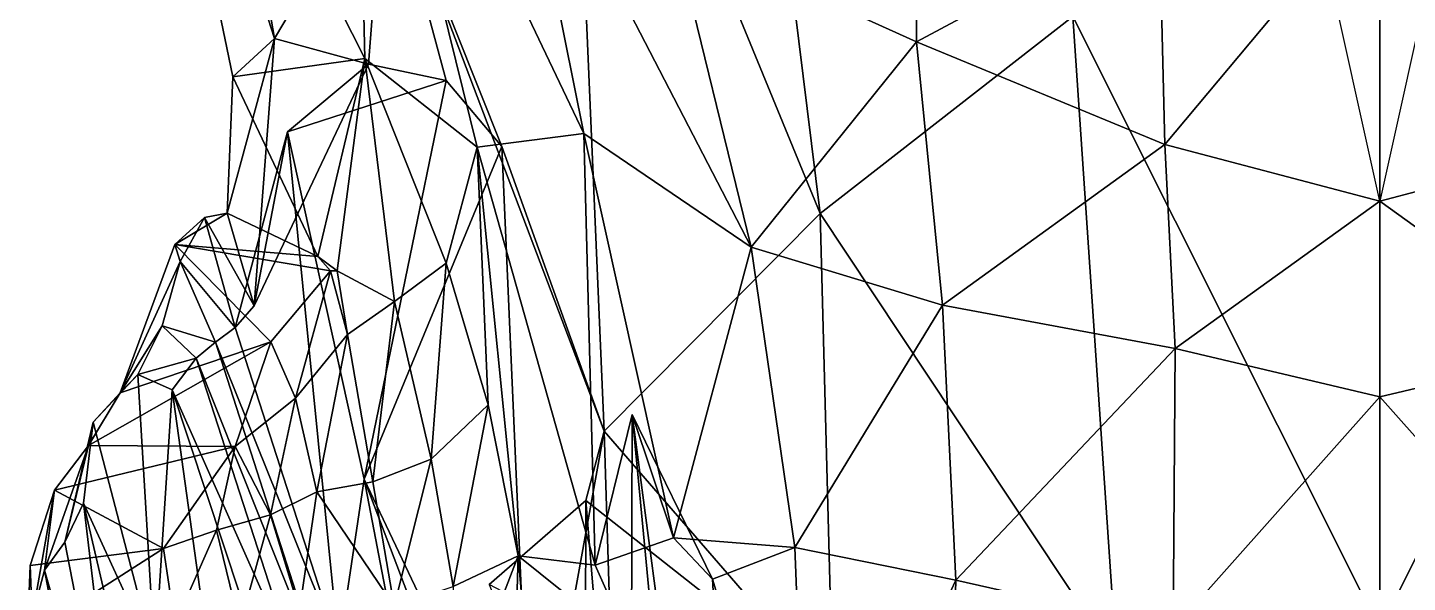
# Model space of a CAD drawing. Extents: x -0.45 to 0.39, y -1.3 to 2.18.
# Drawn here: x -0.1947 to 0.004, y -0.5484 to -0.4684 of the extents above; entities that cross this region are included whole.
import ezdxf

# ---------------------------------------------------------------- set-up
doc = ezdxf.new("R2010")
doc.units = 0

msp = doc.modelspace()

# ---------------------------------------------------------------- linework, layer by layer
for points in [[(-0.11679, -0.40693, 1.00737), (-0.09659, -0.36558, 0.95672), (-0.0806, -0.49521, 0.9767)], [(-0.0806, -0.49521, 0.9767), (-0.09659, -0.36558, 0.95672), (-0.04419, -0.46683, 0.93773)], [(-0.17919, -0.4075, 1.14045), (-0.17161, -0.39771, 1.08629), (-0.15913, -0.47001, 1.09195)], [(-0.15913, -0.47001, 1.09195), (-0.17161, -0.39771, 1.08629), (-0.14324, -0.44326, 1.03345)], [(-0.14324, -0.44326, 1.03345), (-0.11679, -0.40693, 1.00737), (-0.11169, -0.52657, 1.03896)], [(-0.11169, -0.52657, 1.03896), (-0.11679, -0.40693, 1.00737), (-0.0806, -0.49521, 0.9767)], [(-0.14748, -0.41464, 1.19478), (-0.17919, -0.4075, 1.14045), (-0.14615, -0.4729, 1.1691)], [(-0.15913, -0.47001, 1.09195), (-0.16514, -0.47551, 1.12718), (-0.17919, -0.4075, 1.14045)], [(-0.14615, -0.4729, 1.1691), (-0.17919, -0.4075, 1.14045), (-0.16514, -0.47551, 1.12718)], [(-0.12997, -0.48567, 1.22282), (-0.14748, -0.41464, 1.19478), (-0.14615, -0.4729, 1.1691)], [(-0.12997, -0.48567, 1.22282), (-0.11462, -0.48368, 1.25291), (-0.14748, -0.41464, 1.19478)], [(-0.12454, -0.43426, 1.24185), (-0.14748, -0.41464, 1.19478), (-0.11462, -0.48368, 1.25291)], [(-0.06672, -0.47046, 1.30768), (-0.06698, -0.42393, 1.30226), (-0.10158, -0.45467, 1.28124)], [(-0.03176, -0.45175, 1.32107), (-0.06698, -0.42393, 1.30226), (-0.06672, -0.47046, 1.30768)], [(-0.10158, -0.45467, 1.28124), (-0.12454, -0.43426, 1.24185), (-0.0905, -0.50007, 1.28708)], [(-0.11462, -0.48368, 1.25291), (-0.0905, -0.50007, 1.28708), (-0.12454, -0.43426, 1.24185)], [(-0.15913, -0.47001, 1.09195), (-0.14324, -0.44326, 1.03345), (-0.14562, -0.47369, 1.0735)], [(-0.13442, -0.47606, 1.05713), (-0.14562, -0.47369, 1.0735), (-0.14324, -0.44326, 1.03345)], [(-0.12642, -0.48554, 1.0496), (-0.13442, -0.47606, 1.05713), (-0.14324, -0.44326, 1.03345)], [(-0.11169, -0.52657, 1.03896), (-0.12642, -0.48554, 1.0496), (-0.14324, -0.44326, 1.03345)], [(-0.03094, -0.48529, 1.32514), (-0.03176, -0.45175, 1.32107), (-0.06672, -0.47046, 1.30768)], [(-0.00794, -0.45772, 1.32931), (-0.03176, -0.45175, 1.32107), (-0.03094, -0.48529, 1.32514)], [(-0.06672, -0.47046, 1.30768), (-0.10158, -0.45467, 1.28124), (-0.0905, -0.50007, 1.28708)], [(-0.04419, -0.46683, 0.93773), (0, -0.45684, 0.91897), (0, -0.55517, 0.99786)], [(0, -0.45684, 0.91897), (0.04419, -0.46683, 0.93773), (0, -0.55517, 0.99786)], [(0, -0.49345, 1.32783), (-0.00794, -0.45772, 1.32931), (-0.03094, -0.48529, 1.32514)], [(0.00794, -0.45772, 1.32931), (0, -0.49345, 1.32783), (0.03094, -0.48529, 1.32514)], [(-0.0806, -0.49521, 0.9767), (-0.04419, -0.46683, 0.93773), (-0.0379, -0.55954, 1.00081)], [(-0.0379, -0.55954, 1.00081), (-0.04419, -0.46683, 0.93773), (0, -0.55517, 0.99786)], [(0.04419, -0.46683, 0.93773), (0.0379, -0.55954, 1.00081), (0, -0.55517, 0.99786)], [(-0.15913, -0.47001, 1.09195), (-0.16595, -0.49518, 1.1057), (-0.16514, -0.47551, 1.12718)], [(-0.16206, -0.50851, 1.0795), (-0.16595, -0.49518, 1.1057), (-0.15913, -0.47001, 1.09195)], [(-0.15913, -0.47001, 1.09195), (-0.14562, -0.47369, 1.0735), (-0.16206, -0.50851, 1.0795)], [(-0.06297, -0.50843, 1.31184), (-0.06672, -0.47046, 1.30768), (-0.0905, -0.50007, 1.28708)], [(-0.03094, -0.48529, 1.32514), (-0.06672, -0.47046, 1.30768), (-0.06297, -0.50843, 1.31184)], [(-0.16514, -0.47551, 1.12718), (-0.1529, -0.50142, 1.12964), (-0.14615, -0.4729, 1.1691)], [(-0.16206, -0.50851, 1.0795), (-0.14562, -0.47369, 1.0735), (-0.15728, -0.48346, 1.07224)], [(-0.14562, -0.47369, 1.0735), (-0.13442, -0.47606, 1.05713), (-0.15728, -0.48346, 1.07224)], [(-0.1529, -0.50142, 1.12964), (-0.1501, -0.50346, 1.15499), (-0.14615, -0.4729, 1.1691)], [(-0.1501, -0.50346, 1.15499), (-0.14186, -0.50791, 1.18273), (-0.14615, -0.4729, 1.1691)], [(-0.14615, -0.4729, 1.1691), (-0.13442, -0.50239, 1.19684), (-0.12997, -0.48567, 1.22282)], [(-0.14615, -0.4729, 1.1691), (-0.14186, -0.50791, 1.18273), (-0.13442, -0.50239, 1.19684)], [(-0.16595, -0.49518, 1.1057), (-0.1529, -0.50142, 1.12964), (-0.16514, -0.47551, 1.12718)], [(-0.15728, -0.48346, 1.07224), (-0.13442, -0.47606, 1.05713), (-0.14625, -0.53352, 1.04841)], [(-0.13442, -0.47606, 1.05713), (-0.12642, -0.48554, 1.0496), (-0.14625, -0.53352, 1.04841)], [(-0.16206, -0.50851, 1.0795), (-0.15728, -0.48346, 1.07224), (-0.16478, -0.51165, 1.0759)], [(-0.15728, -0.48346, 1.07224), (-0.1499, -0.55792, 1.05752), (-0.16478, -0.51165, 1.0759)], [(-0.15728, -0.48346, 1.07224), (-0.14625, -0.53352, 1.04841), (-0.1499, -0.55792, 1.05752)], [(-0.11462, -0.48368, 1.25291), (-0.12997, -0.48567, 1.22282), (-0.11299, -0.54588, 1.24725)], [(-0.0905, -0.50007, 1.28708), (-0.11462, -0.48368, 1.25291), (-0.10167, -0.54197, 1.26681)], [(-0.10167, -0.54197, 1.26681), (-0.11462, -0.48368, 1.25291), (-0.11299, -0.54588, 1.24725)], [(-0.14625, -0.53352, 1.04841), (-0.12642, -0.48554, 1.0496), (-0.12208, -0.58436, 1.05731)], [(-0.13442, -0.50239, 1.19684), (-0.12837, -0.5228, 1.21313), (-0.12997, -0.48567, 1.22282)], [(-0.11299, -0.54588, 1.24725), (-0.12997, -0.48567, 1.22282), (-0.12406, -0.54454, 1.22359)], [(-0.12406, -0.54454, 1.22359), (-0.12997, -0.48567, 1.22282), (-0.12837, -0.5228, 1.21313)], [(-0.12208, -0.58436, 1.05731), (-0.12642, -0.48554, 1.0496), (-0.11169, -0.52657, 1.03896)], [(-0.02948, -0.51465, 1.32739), (-0.03094, -0.48529, 1.32514), (-0.06297, -0.50843, 1.31184)], [(0, -0.49345, 1.32783), (-0.03094, -0.48529, 1.32514), (-0.02948, -0.51465, 1.32739)], [(0.03094, -0.48529, 1.32514), (0, -0.49345, 1.32783), (0.02948, -0.51465, 1.32739)], [(0, -0.52161, 1.32434), (0, -0.49345, 1.32783), (-0.02948, -0.51465, 1.32739)], [(0, -0.49345, 1.32783), (0, -0.52161, 1.32434), (0.02948, -0.51465, 1.32739)], [(-0.16595, -0.49518, 1.1057), (-0.16922, -0.49581, 1.10406), (-0.17349, -0.49968, 1.12668)], [(-0.1529, -0.50142, 1.12964), (-0.16595, -0.49518, 1.1057), (-0.17349, -0.49968, 1.12668)], [(-0.16922, -0.49581, 1.10406), (-0.17272, -0.50215, 1.09558), (-0.17349, -0.49968, 1.12668)], [(-0.16922, -0.49581, 1.10406), (-0.16478, -0.51165, 1.0759), (-0.17272, -0.50215, 1.09558)], [(-0.16595, -0.49518, 1.1057), (-0.16206, -0.50851, 1.0795), (-0.16922, -0.49581, 1.10406)], [(-0.16206, -0.50851, 1.0795), (-0.16478, -0.51165, 1.0759), (-0.16922, -0.49581, 1.10406)], [(-0.11169, -0.52657, 1.03896), (-0.0806, -0.49521, 0.9767), (-0.07875, -0.56461, 1.02342)], [(-0.07875, -0.56461, 1.02342), (-0.0806, -0.49521, 0.9767), (-0.0379, -0.55954, 1.00081)], [(-0.18138, -0.52105, 1.09689), (-0.15969, -0.51372, 1.14309), (-0.17349, -0.49968, 1.12668)], [(-0.17349, -0.49968, 1.12668), (-0.17272, -0.50215, 1.09558), (-0.18138, -0.52105, 1.09689)], [(-0.15109, -0.5035, 1.15903), (-0.17349, -0.49968, 1.12668), (-0.15969, -0.51372, 1.14309)], [(-0.17349, -0.49968, 1.12668), (-0.15109, -0.5035, 1.15903), (-0.1529, -0.50142, 1.12964)], [(-0.08421, -0.54335, 1.29256), (-0.0905, -0.50007, 1.28708), (-0.10167, -0.54197, 1.26681)], [(-0.06297, -0.50843, 1.31184), (-0.0905, -0.50007, 1.28708), (-0.08421, -0.54335, 1.29256)], [(-0.17272, -0.50215, 1.09558), (-0.1753, -0.51142, 1.08393), (-0.18138, -0.52105, 1.09689)], [(-0.17272, -0.50215, 1.09558), (-0.16763, -0.51376, 1.06895), (-0.1753, -0.51142, 1.08393)], [(-0.16478, -0.51165, 1.0759), (-0.16763, -0.51376, 1.06895), (-0.17272, -0.50215, 1.09558)], [(-0.1501, -0.50346, 1.15499), (-0.1529, -0.50142, 1.12964), (-0.15109, -0.5035, 1.15903)], [(-0.14186, -0.50791, 1.18273), (-0.13656, -0.5306, 1.19972), (-0.13442, -0.50239, 1.19684)], [(-0.13442, -0.50239, 1.19684), (-0.13656, -0.5306, 1.19972), (-0.12837, -0.5228, 1.21313)], [(-0.15969, -0.51372, 1.14309), (-0.15612, -0.52182, 1.16654), (-0.15109, -0.5035, 1.15903)], [(-0.14862, -0.51265, 1.17465), (-0.15109, -0.5035, 1.15903), (-0.15612, -0.52182, 1.16654)], [(-0.15109, -0.5035, 1.15903), (-0.14862, -0.51265, 1.17465), (-0.1501, -0.50346, 1.15499)], [(-0.14186, -0.50791, 1.18273), (-0.1501, -0.50346, 1.15499), (-0.14862, -0.51265, 1.17465)], [(-0.14862, -0.51265, 1.17465), (-0.14496, -0.53389, 1.19137), (-0.14186, -0.50791, 1.18273)], [(-0.13656, -0.5306, 1.19972), (-0.14186, -0.50791, 1.18273), (-0.14496, -0.53389, 1.19137)], [(-0.06104, -0.54807, 1.32), (-0.06297, -0.50843, 1.31184), (-0.08421, -0.54335, 1.29256)], [(-0.02948, -0.51465, 1.32739), (-0.06297, -0.50843, 1.31184), (-0.06104, -0.54807, 1.32)], [(-0.1753, -0.51142, 1.08393), (-0.17882, -0.5184, 1.06805), (-0.18138, -0.52105, 1.09689)], [(-0.1753, -0.51142, 1.08393), (-0.17043, -0.51608, 1.05935), (-0.17882, -0.5184, 1.06805)], [(-0.16763, -0.51376, 1.06895), (-0.17043, -0.51608, 1.05935), (-0.1753, -0.51142, 1.08393)], [(-0.16478, -0.51165, 1.0759), (-0.1499, -0.55792, 1.05752), (-0.16763, -0.51376, 1.06895)], [(-0.1859, -0.52864, 1.11143), (-0.1648, -0.52877, 1.15169), (-0.15969, -0.51372, 1.14309)], [(-0.15969, -0.51372, 1.14309), (-0.18138, -0.52105, 1.09689), (-0.1859, -0.52864, 1.11143)], [(-0.16763, -0.51376, 1.06895), (-0.15227, -0.5616, 1.05031), (-0.17043, -0.51608, 1.05935)], [(-0.1499, -0.55792, 1.05752), (-0.15227, -0.5616, 1.05031), (-0.16763, -0.51376, 1.06895)], [(-0.15612, -0.52182, 1.16654), (-0.15969, -0.51372, 1.14309), (-0.1648, -0.52877, 1.15169)], [(-0.15612, -0.52182, 1.16654), (-0.15304, -0.5353, 1.18236), (-0.14862, -0.51265, 1.17465)], [(-0.14496, -0.53389, 1.19137), (-0.14862, -0.51265, 1.17465), (-0.15304, -0.5353, 1.18236)], [(-0.17043, -0.51608, 1.05935), (-0.17386, -0.52064, 1.04474), (-0.17882, -0.5184, 1.06805)], [(-0.17043, -0.51608, 1.05935), (-0.15582, -0.56122, 1.03928), (-0.17386, -0.52064, 1.04474)], [(-0.15227, -0.5616, 1.05031), (-0.15582, -0.56122, 1.03928), (-0.17043, -0.51608, 1.05935)], [(-0.02976, -0.55513, 1.34708), (-0.02948, -0.51465, 1.32739), (-0.06104, -0.54807, 1.32)], [(0, -0.52161, 1.32434), (-0.02948, -0.51465, 1.32739), (-0.02976, -0.55513, 1.34708)], [(0.02948, -0.51465, 1.32739), (0, -0.52161, 1.32434), (0.02976, -0.55513, 1.34708)], [(-0.18138, -0.52105, 1.09689), (-0.17882, -0.5184, 1.06805), (-0.18525, -0.5253, 1.0745)], [(-0.17882, -0.5184, 1.06805), (-0.17638, -0.55936, 1.02355), (-0.18525, -0.5253, 1.0745)], [(-0.17882, -0.5184, 1.06805), (-0.17386, -0.52064, 1.04474), (-0.17638, -0.55936, 1.02355)], [(-0.18138, -0.52105, 1.09689), (-0.18525, -0.5253, 1.0745), (-0.1859, -0.52864, 1.11143)], [(-0.17386, -0.52064, 1.04474), (-0.16833, -0.5608, 1.01551), (-0.17638, -0.55936, 1.02355)], [(-0.15582, -0.56122, 1.03928), (-0.15668, -0.57253, 1.02207), (-0.17386, -0.52064, 1.04474)], [(-0.17386, -0.52064, 1.04474), (-0.15668, -0.57253, 1.02207), (-0.16833, -0.5608, 1.01551)], [(-0.1648, -0.52877, 1.15169), (-0.1597, -0.53865, 1.17129), (-0.15612, -0.52182, 1.16654)], [(-0.15304, -0.5353, 1.18236), (-0.15612, -0.52182, 1.16654), (-0.1597, -0.53865, 1.17129)], [(0, -0.56032, 1.34113), (0, -0.52161, 1.32434), (-0.02976, -0.55513, 1.34708)], [(0, -0.52161, 1.32434), (0, -0.56032, 1.34113), (0.02976, -0.55513, 1.34708)], [(-0.12837, -0.5228, 1.21313), (-0.13656, -0.5306, 1.19972), (-0.13343, -0.54899, 1.20858)], [(-0.12837, -0.5228, 1.21313), (-0.13343, -0.54899, 1.20858), (-0.12406, -0.54454, 1.22359)], [(-0.10763, -0.5242, 1.27492), (-0.11299, -0.54588, 1.24725), (-0.10776, -0.55766, 1.25811)], [(-0.10167, -0.54197, 1.26681), (-0.11299, -0.54588, 1.24725), (-0.10763, -0.5242, 1.27492)], [(-0.10763, -0.5242, 1.27492), (-0.10776, -0.55766, 1.25811), (-0.09503, -0.65717, 1.27955)], [(-0.08994, -0.6582, 1.31352), (-0.10763, -0.5242, 1.27492), (-0.09503, -0.65717, 1.27955)], [(-0.0961, -0.54793, 1.28456), (-0.10167, -0.54197, 1.26681), (-0.10763, -0.5242, 1.27492)], [(-0.0961, -0.54793, 1.28456), (-0.10763, -0.5242, 1.27492), (-0.08994, -0.6582, 1.31352)], [(-0.18525, -0.5253, 1.0745), (-0.18665, -0.53697, 1.0418), (-0.18932, -0.54257, 1.05178)], [(-0.1859, -0.52864, 1.11143), (-0.18525, -0.5253, 1.0745), (-0.18932, -0.54257, 1.05178)], [(-0.18525, -0.5253, 1.0745), (-0.17638, -0.55936, 1.02355), (-0.18665, -0.53697, 1.0418)], [(-0.12208, -0.58436, 1.05731), (-0.11169, -0.52657, 1.03896), (-0.10958, -0.59472, 1.07262)], [(-0.11431, -0.53658, 1.04899), (-0.11169, -0.52657, 1.03896), (-0.07875, -0.56461, 1.02342)], [(-0.11431, -0.53658, 1.04899), (-0.10958, -0.59472, 1.07262), (-0.11169, -0.52657, 1.03896)], [(-0.1859, -0.52864, 1.11143), (-0.18932, -0.54257, 1.05178), (-0.19225, -0.54659, 1.05949)], [(-0.19083, -0.53507, 1.1142), (-0.1859, -0.52864, 1.11143), (-0.19225, -0.54659, 1.05949)], [(-0.1648, -0.52877, 1.15169), (-0.1859, -0.52864, 1.11143), (-0.19083, -0.53507, 1.1142)], [(-0.1648, -0.52877, 1.15169), (-0.19083, -0.53507, 1.1142), (-0.17511, -0.54351, 1.13701)], [(-0.16751, -0.54083, 1.1581), (-0.1648, -0.52877, 1.15169), (-0.17511, -0.54351, 1.13701)], [(-0.1597, -0.53865, 1.17129), (-0.1648, -0.52877, 1.15169), (-0.16751, -0.54083, 1.1581)], [(-0.14496, -0.53389, 1.19137), (-0.14191, -0.55178, 1.19688), (-0.13656, -0.5306, 1.19972)], [(-0.13343, -0.54899, 1.20858), (-0.13656, -0.5306, 1.19972), (-0.14191, -0.55178, 1.19688)], [(-0.15304, -0.5353, 1.18236), (-0.14191, -0.55178, 1.19688), (-0.14496, -0.53389, 1.19137)], [(-0.14625, -0.53352, 1.04841), (-0.13875, -0.57248, 1.04919), (-0.1499, -0.55792, 1.05752)], [(-0.12208, -0.58436, 1.05731), (-0.12624, -0.58623, 1.05167), (-0.14625, -0.53352, 1.04841)], [(-0.13875, -0.57248, 1.04919), (-0.14625, -0.53352, 1.04841), (-0.12624, -0.58623, 1.05167)], [(-0.19433, -0.54596, 1.09218), (-0.19083, -0.53507, 1.1142), (-0.19403, -0.55336, 1.06554)], [(-0.17511, -0.54351, 1.13701), (-0.19083, -0.53507, 1.1142), (-0.19433, -0.54596, 1.09218)], [(-0.19083, -0.53507, 1.1142), (-0.19225, -0.54659, 1.05949), (-0.19403, -0.55336, 1.06554)], [(-0.1597, -0.53865, 1.17129), (-0.15552, -0.55237, 1.18226), (-0.15304, -0.5353, 1.18236)], [(-0.14191, -0.55178, 1.19688), (-0.15304, -0.5353, 1.18236), (-0.15552, -0.55237, 1.18226)], [(-0.18932, -0.54257, 1.05178), (-0.18665, -0.53697, 1.0418), (-0.18067, -0.58697, 1.02104)], [(-0.18665, -0.53697, 1.0418), (-0.1751, -0.58644, 1.01199), (-0.18067, -0.58697, 1.02104)], [(-0.18665, -0.53697, 1.0418), (-0.17638, -0.55936, 1.02355), (-0.1751, -0.58644, 1.01199)], [(-0.11431, -0.53658, 1.04899), (-0.12825, -0.54869, 1.0626), (-0.10958, -0.59472, 1.07262)], [(-0.11434, -0.55596, 1.05551), (-0.12825, -0.54869, 1.0626), (-0.11431, -0.53658, 1.04899)], [(-0.11434, -0.55596, 1.05551), (-0.11431, -0.53658, 1.04899), (-0.07875, -0.56461, 1.02342)], [(-0.16751, -0.54083, 1.1581), (-0.16413, -0.55464, 1.16797), (-0.1597, -0.53865, 1.17129)], [(-0.15552, -0.55237, 1.18226), (-0.1597, -0.53865, 1.17129), (-0.16413, -0.55464, 1.16797)], [(-0.16751, -0.54083, 1.1581), (-0.17511, -0.54351, 1.13701), (-0.17351, -0.55442, 1.14427)], [(-0.16413, -0.55464, 1.16797), (-0.16751, -0.54083, 1.1581), (-0.17351, -0.55442, 1.14427)], [(-0.08421, -0.54335, 1.29256), (-0.10167, -0.54197, 1.26681), (-0.0961, -0.54793, 1.28456)], [(-0.17511, -0.54351, 1.13701), (-0.19433, -0.54596, 1.09218), (-0.19469, -0.55601, 1.0881)], [(-0.17351, -0.55442, 1.14427), (-0.17511, -0.54351, 1.13701), (-0.19469, -0.55601, 1.0881)], [(-0.19225, -0.54659, 1.05949), (-0.18932, -0.54257, 1.05178), (-0.18067, -0.58697, 1.02104)], [(-0.08225, -0.59369, 1.31489), (-0.08421, -0.54335, 1.29256), (-0.0961, -0.54793, 1.28456)], [(-0.06104, -0.54807, 1.32), (-0.08421, -0.54335, 1.29256), (-0.08225, -0.59369, 1.31489)], [(-0.19433, -0.54596, 1.09218), (-0.19403, -0.55336, 1.06554), (-0.19469, -0.55601, 1.0881)], [(-0.12406, -0.54454, 1.22359), (-0.13431, -0.57141, 1.19826), (-0.12533, -0.5885, 1.19288)], [(-0.13343, -0.54899, 1.20858), (-0.13431, -0.57141, 1.19826), (-0.12406, -0.54454, 1.22359)], [(-0.12406, -0.54454, 1.22359), (-0.12533, -0.5885, 1.19288), (-0.11838, -0.61088, 1.20651)], [(-0.11299, -0.54588, 1.24725), (-0.12406, -0.54454, 1.22359), (-0.10776, -0.55766, 1.25811)], [(-0.10776, -0.55766, 1.25811), (-0.12406, -0.54454, 1.22359), (-0.11838, -0.61088, 1.20651)], [(-0.19403, -0.55336, 1.06554), (-0.19225, -0.54659, 1.05949), (-0.18353, -0.59253, 1.02838)], [(-0.19225, -0.54659, 1.05949), (-0.18067, -0.58697, 1.02104), (-0.18353, -0.59253, 1.02838)], [(-0.08225, -0.59369, 1.31489), (-0.0961, -0.54793, 1.28456), (-0.08994, -0.6582, 1.31352)], [(-0.06206, -0.58561, 1.3367), (-0.06104, -0.54807, 1.32), (-0.08225, -0.59369, 1.31489)], [(-0.02976, -0.55513, 1.34708), (-0.06104, -0.54807, 1.32), (-0.06206, -0.58561, 1.3367)]]:
    msp.add_3dface(points)

doc.saveas('drawing.dxf')
